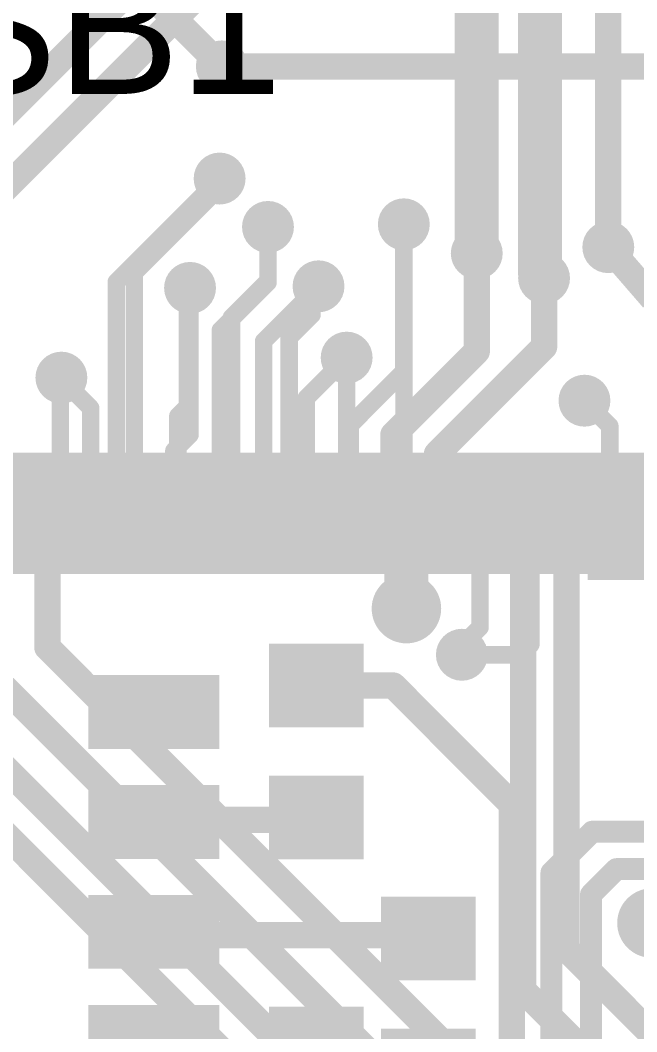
# Model space of a CAD drawing. Header units: millimetres. Extents: x -1.41 to 1.35, y -0.13 to 2.68.
# Drawn here: x -0.0457 to 0.2348, y 1.2056 to 1.6655 of the extents above; entities that cross this region are included whole.
import ezdxf

# ---------------------------------------------------------------- set-up
doc = ezdxf.new("R2010")
doc.units = ezdxf.units.MM
doc.header["$MEASUREMENT"] = 0
for name, color, linetype in [('BottomLayer', 5, 'Continuous'), ('BottomPaste', 16, 'Continuous'), ('BottomSolder', 6, 'Continuous'), ('Mechanical2', 216, 'Continuous'), ('TopLayer', 1, 'Continuous'), ('TopOverlay', 2, 'Continuous'), ('TopPaste', 8, 'Continuous'), ('TopSolder', 216, 'Continuous'), ('ViaHoleLayer', 16, 'Continuous')]:
    doc.layers.add(name, color=color, linetype=linetype)
doc.styles.add('Arial', font='', dxfattribs={"height": 0.2})
doc.styles.get('Arial').set_extended_font_data('Arial')

# ---------------------------------------------------------------- blocks, each defined once
blk = doc.blocks.new('PG_DSO_8_B_1')
at = {"layer": 'BottomLayer'}
for points in [[(-0.1377953, 0.0622047), (-0.1377953, 0.0877953), (-0.0862205, 0.0877953), (-0.0862205, 0.0622047)], [(0.0862205, 0.0622047), (0.0862205, 0.0877953), (0.1377953, 0.0877953), (0.1377953, 0.0622047)], [(-0.1377953, 0.0122047), (-0.1377953, 0.0377953), (-0.0862205, 0.0377953), (-0.0862205, 0.0122047)], [(0.0862205, 0.0122047), (0.0862205, 0.0377953), (0.1377953, 0.0377953), (0.1377953, 0.0122047)], [(-0.1377953, -0.0377953), (-0.1377953, -0.0122047), (-0.0862205, -0.0122047), (-0.0862205, -0.0377953)], [(0.0862205, -0.0377953), (0.0862205, -0.0122047), (0.1377953, -0.0122047), (0.1377953, -0.0377953)], [(-0.1377953, -0.0877953), (-0.1377953, -0.0622047), (-0.0862205, -0.0622047), (-0.0862205, -0.0877953)], [(0.0862205, -0.0877953), (0.0862205, -0.0622047), (0.1377953, -0.0622047), (0.1377953, -0.0877953)]]:
    blk.add_hatch(color=5, dxfattribs=at).paths.add_polyline_path(points)
at = {"layer": 'BottomPaste'}
for points in [[(-0.1377953, 0.0622047), (-0.1377953, 0.0877953), (-0.0862205, 0.0877953), (-0.0862205, 0.0622047)], [(0.0862205, 0.0622047), (0.0862205, 0.0877953), (0.1377953, 0.0877953), (0.1377953, 0.0622047)], [(-0.1377953, 0.0122047), (-0.1377953, 0.0377953), (-0.0862205, 0.0377953), (-0.0862205, 0.0122047)], [(0.0862205, 0.0122047), (0.0862205, 0.0377953), (0.1377953, 0.0377953), (0.1377953, 0.0122047)], [(-0.1377953, -0.0377953), (-0.1377953, -0.0122047), (-0.0862205, -0.0122047), (-0.0862205, -0.0377953)], [(0.0862205, -0.0377953), (0.0862205, -0.0122047), (0.1377953, -0.0122047), (0.1377953, -0.0377953)], [(-0.1377953, -0.0877953), (-0.1377953, -0.0622047), (-0.0862205, -0.0622047), (-0.0862205, -0.0877953)], [(0.0862205, -0.0877953), (0.0862205, -0.0622047), (0.1377953, -0.0622047), (0.1377953, -0.0877953)]]:
    blk.add_hatch(color=16, dxfattribs=at).paths.add_polyline_path(points)
at = {"layer": 'BottomSolder'}
for points in [[(-0.1417953, 0.0582047), (-0.1417953, 0.0917953), (-0.0822205, 0.0917953), (-0.0822205, 0.0582047)], [(0.0822205, 0.0582047), (0.0822205, 0.0917953), (0.1417953, 0.0917953), (0.1417953, 0.0582047)], [(-0.1417953, 0.008204700000000002), (-0.1417953, 0.0417953), (-0.0822205, 0.0417953), (-0.0822205, 0.008204699999999997)], [(0.0822205, 0.008204700000000002), (0.0822205, 0.0417953), (0.1417953, 0.0417953), (0.1417953, 0.008204699999999997)], [(-0.1417953, -0.0417953), (-0.1417953, -0.008204699999999997), (-0.0822205, -0.008204700000000002), (-0.0822205, -0.0417953)], [(0.0822205, -0.0417953), (0.0822205, -0.008204699999999997), (0.1417953, -0.008204700000000002), (0.1417953, -0.0417953)], [(-0.1417953, -0.0917953), (-0.1417953, -0.0582047), (-0.0822205, -0.0582047), (-0.0822205, -0.0917953)], [(0.0822205, -0.0917953), (0.0822205, -0.0582047), (0.1417953, -0.0582047), (0.1417953, -0.0917953)]]:
    blk.add_hatch(color=6, dxfattribs=at).paths.add_polyline_path(points)
blk = doc.blocks.new('R__0603_B_2')
at = {"layer": 'BottomLayer'}
for points in [[(-0.045, -0.0175), (-0.045, 0.0175), (-0.015, 0.0175), (-0.015, -0.0175)], [(0.015, -0.0175), (0.015, 0.0175), (0.045, 0.0175), (0.045, -0.0175)]]:
    blk.add_hatch(color=5, dxfattribs=at).paths.add_polyline_path(points)
at = {"layer": 'BottomPaste'}
for points in [[(-0.045, -0.0175), (-0.045, 0.0175), (-0.015, 0.0175), (-0.015, -0.0175)], [(0.015, -0.0175), (0.015, 0.0175), (0.045, 0.0175), (0.045, -0.0175)]]:
    blk.add_hatch(color=16, dxfattribs=at).paths.add_polyline_path(points)
at = {"layer": 'BottomSolder'}
for points in [[(-0.049, -0.0215), (-0.049, 0.0215), (-0.011, 0.0215), (-0.011, -0.0215)], [(0.011, -0.0215), (0.011, 0.0215), (0.049, 0.0215), (0.049, -0.0215)]]:
    blk.add_hatch(color=6, dxfattribs=at).paths.add_polyline_path(points)
blk = doc.blocks.new('R__0603_B_3')
at = {"layer": 'BottomLayer'}
for points in [[(-0.045, -0.0175), (-0.045, 0.0175), (-0.015, 0.0175), (-0.015, -0.0175)], [(0.015, -0.0175), (0.015, 0.0175), (0.045, 0.0175), (0.045, -0.0175)]]:
    blk.add_hatch(color=5, dxfattribs=at).paths.add_polyline_path(points)
at = {"layer": 'BottomPaste'}
for points in [[(-0.045, -0.0175), (-0.045, 0.0175), (-0.015, 0.0175), (-0.015, -0.0175)], [(0.015, -0.0175), (0.015, 0.0175), (0.045, 0.0175), (0.045, -0.0175)]]:
    blk.add_hatch(color=16, dxfattribs=at).paths.add_polyline_path(points)
at = {"layer": 'BottomSolder'}
for points in [[(-0.049, -0.0215), (-0.049, 0.0215), (-0.011, 0.0215), (-0.011, -0.0215)], [(0.011, -0.0215), (0.011, 0.0215), (0.049, 0.0215), (0.049, -0.0215)]]:
    blk.add_hatch(color=6, dxfattribs=at).paths.add_polyline_path(points)
blk = doc.blocks.new('R__0603_B_4')
at = {"layer": 'BottomLayer'}
for points in [[(-0.045, -0.0175), (-0.045, 0.0175), (-0.015, 0.0175), (-0.015, -0.0175)], [(0.015, -0.0175), (0.015, 0.0175), (0.045, 0.0175), (0.045, -0.0175)]]:
    blk.add_hatch(color=5, dxfattribs=at).paths.add_polyline_path(points)
at = {"layer": 'BottomPaste'}
for points in [[(-0.045, -0.0175), (-0.045, 0.0175), (-0.015, 0.0175), (-0.015, -0.0175)], [(0.015, -0.0175), (0.015, 0.0175), (0.045, 0.0175), (0.045, -0.0175)]]:
    blk.add_hatch(color=16, dxfattribs=at).paths.add_polyline_path(points)
at = {"layer": 'BottomSolder'}
for points in [[(-0.049, -0.0215), (-0.049, 0.0215), (-0.011, 0.0215), (-0.011, -0.0215)], [(0.011, -0.0215), (0.011, 0.0215), (0.049, 0.0215), (0.049, -0.0215)]]:
    blk.add_hatch(color=6, dxfattribs=at).paths.add_polyline_path(points)
blk = doc.blocks.new('LQFP_100_6')
at = {"layer": 'TopLayer'}
for points in [[(-0.0452756, 0.28149605), (-0.0452756, 0.32874015), (-0.0334646, 0.32874015), (-0.0334646, 0.28149605)], [(-0.0255905, 0.28149605), (-0.0255905, 0.32874015), (-0.0137795, 0.32874015), (-0.0137795, 0.28149605)], [(-0.005905500000000001, 0.28149605), (-0.005905499999999998, 0.32874015), (0.005905500000000001, 0.32874015), (0.005905499999999998, 0.28149605)], [(0.0137796, 0.28149605), (0.0137796, 0.32874015), (0.0255906, 0.32874015), (0.0255906, 0.28149605)], [(0.0334646, 0.28149605), (0.0334646, 0.32874015), (0.0452756, 0.32874015), (0.0452756, 0.28149605)], [(0.0531496, 0.28149605), (0.0531496, 0.32874015), (0.0649606, 0.32874015), (0.0649606, 0.28149605)], [(0.0728347, 0.28149605), (0.0728347, 0.32874015), (0.0846457, 0.32874015), (0.0846457, 0.28149605)], [(0.0925197, 0.28149605), (0.0925197, 0.32874015), (0.1043307, 0.32874015), (0.1043307, 0.28149605)], [(0.1122048, 0.28149605), (0.1122048, 0.32874015), (0.1240158, 0.32874015), (0.1240158, 0.28149605)], [(0.1318898, 0.28149605), (0.1318898, 0.32874015), (0.1437008, 0.32874015), (0.1437008, 0.28149605)], [(0.1515748, 0.28149605), (0.1515748, 0.32874015), (0.1633858, 0.32874015), (0.1633858, 0.28149605)], [(0.1712599, 0.28149605), (0.1712599, 0.32874015), (0.1830709, 0.32874015), (0.1830709, 0.28149605)], [(0.1909449, 0.28149605), (0.1909449, 0.32874015), (0.2027559, 0.32874015), (0.2027559, 0.28149605)], [(0.21063, 0.28149605), (0.21063, 0.32874015), (0.222441, 0.32874015), (0.222441, 0.28149605)]]:
    blk.add_hatch(color=1, dxfattribs=at).paths.add_polyline_path(points)
at = {"layer": 'TopPaste'}
for points in [[(-0.0452756, 0.28149605), (-0.0452756, 0.32874015), (-0.0334646, 0.32874015), (-0.0334646, 0.28149605)], [(-0.0255905, 0.28149605), (-0.0255905, 0.32874015), (-0.0137795, 0.32874015), (-0.0137795, 0.28149605)], [(-0.005905500000000001, 0.28149605), (-0.005905499999999998, 0.32874015), (0.005905500000000001, 0.32874015), (0.005905499999999998, 0.28149605)], [(0.0137796, 0.28149605), (0.0137796, 0.32874015), (0.0255906, 0.32874015), (0.0255906, 0.28149605)], [(0.0334646, 0.28149605), (0.0334646, 0.32874015), (0.0452756, 0.32874015), (0.0452756, 0.28149605)], [(0.0531496, 0.28149605), (0.0531496, 0.32874015), (0.0649606, 0.32874015), (0.0649606, 0.28149605)], [(0.0728347, 0.28149605), (0.0728347, 0.32874015), (0.0846457, 0.32874015), (0.0846457, 0.28149605)], [(0.0925197, 0.28149605), (0.0925197, 0.32874015), (0.1043307, 0.32874015), (0.1043307, 0.28149605)], [(0.1122048, 0.28149605), (0.1122048, 0.32874015), (0.1240158, 0.32874015), (0.1240158, 0.28149605)], [(0.1318898, 0.28149605), (0.1318898, 0.32874015), (0.1437008, 0.32874015), (0.1437008, 0.28149605)], [(0.1515748, 0.28149605), (0.1515748, 0.32874015), (0.1633858, 0.32874015), (0.1633858, 0.28149605)], [(0.1712599, 0.28149605), (0.1712599, 0.32874015), (0.1830709, 0.32874015), (0.1830709, 0.28149605)], [(0.1909449, 0.28149605), (0.1909449, 0.32874015), (0.2027559, 0.32874015), (0.2027559, 0.28149605)], [(0.21063, 0.28149605), (0.21063, 0.32874015), (0.222441, 0.32874015), (0.222441, 0.28149605)]]:
    blk.add_hatch(color=8, dxfattribs=at).paths.add_polyline_path(points)
at = {"layer": 'TopSolder'}
for points in [[(-0.0689606, 0.27749605), (-0.0689606, 0.33274015), (-0.0491496, 0.33274015), (-0.0491496, 0.27749605)], [(-0.0492756, 0.27749605), (-0.0492756, 0.33274015), (-0.0294646, 0.33274015), (-0.0294646, 0.27749605)], [(-0.0295905, 0.27749605), (-0.0295905, 0.33274015), (-0.009779499999999998, 0.33274015), (-0.009779500000000002, 0.27749605)], [(-0.009905500000000001, 0.27749605), (-0.0099055, 0.33274015), (0.009905500000000001, 0.33274015), (0.0099055, 0.27749605)], [(0.0097796, 0.27749605), (0.009779600000000001, 0.33274015), (0.0295906, 0.33274015), (0.0295906, 0.27749605)], [(0.0294646, 0.27749605), (0.0294646, 0.33274015), (0.0492756, 0.33274015), (0.0492756, 0.27749605)], [(0.0491496, 0.27749605), (0.0491496, 0.33274015), (0.0689606, 0.33274015), (0.0689606, 0.27749605)], [(0.0688347, 0.27749605), (0.0688347, 0.33274015), (0.0886457, 0.33274015), (0.0886457, 0.27749605)], [(0.0885197, 0.27749605), (0.0885197, 0.33274015), (0.1083307, 0.33274015), (0.1083307, 0.27749605)], [(0.1082048, 0.27749605), (0.1082048, 0.33274015), (0.1280158, 0.33274015), (0.1280158, 0.27749605)], [(0.1278898, 0.27749605), (0.1278898, 0.33274015), (0.1477008, 0.33274015), (0.1477008, 0.27749605)], [(0.1475748, 0.27749605), (0.1475748, 0.33274015), (0.1673858, 0.33274015), (0.1673858, 0.27749605)], [(0.1672599, 0.27749605), (0.1672599, 0.33274015), (0.1870709, 0.33274015), (0.1870709, 0.27749605)], [(0.1869449, 0.27749605), (0.1869449, 0.33274015), (0.2067559, 0.33274015), (0.2067559, 0.27749605)], [(0.20663, 0.27749605), (0.20663, 0.33274015), (0.226441, 0.33274015), (0.226441, 0.27749605)], [(0.226315, 0.27749605), (0.226315, 0.33274015), (0.246126, 0.33274015), (0.246126, 0.27749605)]]:
    blk.add_hatch(color=216, dxfattribs=at).paths.add_polyline_path(points)
blk = doc.blocks.new('R___0201_B_11')
at = {"layer": 'BottomLayer'}
for points in [[(-0.01614165, 0.00728345), (-0.00551175, 0.00728345), (-0.00551175, -0.00728345), (-0.01614165, -0.00728345)], [(0.00551185, 0.00728345), (0.01614175, 0.00728345), (0.01614175, -0.00728345), (0.00551185, -0.00728345)]]:
    blk.add_hatch(color=5, dxfattribs=at).paths.add_polyline_path(points)
at = {"layer": 'BottomPaste'}
for points in [[(-0.01614165, 0.00728345), (-0.00551175, 0.00728345), (-0.00551175, -0.00728345), (-0.01614165, -0.00728345)], [(0.00551185, 0.00728345), (0.01614175, 0.00728345), (0.01614175, -0.00728345), (0.00551185, -0.00728345)]]:
    blk.add_hatch(color=16, dxfattribs=at).paths.add_polyline_path(points)
at = {"layer": 'BottomSolder'}
for points in [[(-0.02014165, 0.01128345), (-0.00151175, 0.01128345), (-0.00151175, -0.01128345), (-0.02014165, -0.01128345)], [(0.00151185, 0.01128345), (0.02014175, 0.01128345), (0.02014175, -0.01128345), (0.00151185, -0.01128345)]]:
    blk.add_hatch(color=6, dxfattribs=at).paths.add_polyline_path(points)
blk = doc.blocks.new('R___0201_B_39')
at = {"layer": 'BottomLayer'}
for points in [[(-0.01614165, 0.00728345), (-0.00551175, 0.00728345), (-0.00551175, -0.00728345), (-0.01614165, -0.00728345)], [(0.00551185, 0.00728345), (0.01614175, 0.00728345), (0.01614175, -0.00728345), (0.00551185, -0.00728345)]]:
    blk.add_hatch(color=5, dxfattribs=at).paths.add_polyline_path(points)
at = {"layer": 'BottomPaste'}
for points in [[(-0.01614165, 0.00728345), (-0.00551175, 0.00728345), (-0.00551175, -0.00728345), (-0.01614165, -0.00728345)], [(0.00551185, 0.00728345), (0.01614175, 0.00728345), (0.01614175, -0.00728345), (0.00551185, -0.00728345)]]:
    blk.add_hatch(color=16, dxfattribs=at).paths.add_polyline_path(points)
at = {"layer": 'BottomSolder'}
for points in [[(-0.02014165, 0.01128345), (-0.00151175, 0.01128345), (-0.00151175, -0.01128345), (-0.02014165, -0.01128345)], [(0.00151185, 0.01128345), (0.02014175, 0.01128345), (0.02014175, -0.01128345), (0.00151185, -0.01128345)]]:
    blk.add_hatch(color=6, dxfattribs=at).paths.add_polyline_path(points)
blk = doc.blocks.new('R___0201_B_41')
at = {"layer": 'BottomLayer'}
for points in [[(-0.01614165, 0.00728345), (-0.00551175, 0.00728345), (-0.00551175, -0.00728345), (-0.01614165, -0.00728345)], [(0.00551185, 0.00728345), (0.01614175, 0.00728345), (0.01614175, -0.00728345), (0.00551185, -0.00728345)]]:
    blk.add_hatch(color=5, dxfattribs=at).paths.add_polyline_path(points)
at = {"layer": 'BottomPaste'}
for points in [[(-0.01614165, 0.00728345), (-0.00551175, 0.00728345), (-0.00551175, -0.00728345), (-0.01614165, -0.00728345)], [(0.00551185, 0.00728345), (0.01614175, 0.00728345), (0.01614175, -0.00728345), (0.00551185, -0.00728345)]]:
    blk.add_hatch(color=16, dxfattribs=at).paths.add_polyline_path(points)
at = {"layer": 'BottomSolder'}
for points in [[(-0.02014165, 0.01128345), (-0.00151175, 0.01128345), (-0.00151175, -0.01128345), (-0.02014165, -0.01128345)], [(0.00151185, 0.01128345), (0.02014175, 0.01128345), (0.02014175, -0.01128345), (0.00151185, -0.01128345)]]:
    blk.add_hatch(color=6, dxfattribs=at).paths.add_polyline_path(points)
blk = doc.blocks.new('R___0201_B_43')
at = {"layer": 'BottomLayer'}
for points in [[(-0.01614165, 0.00728345), (-0.00551175, 0.00728345), (-0.00551175, -0.00728345), (-0.01614165, -0.00728345)], [(0.00551185, 0.00728345), (0.01614175, 0.00728345), (0.01614175, -0.00728345), (0.00551185, -0.00728345)]]:
    blk.add_hatch(color=5, dxfattribs=at).paths.add_polyline_path(points)
at = {"layer": 'BottomPaste'}
for points in [[(-0.01614165, 0.00728345), (-0.00551175, 0.00728345), (-0.00551175, -0.00728345), (-0.01614165, -0.00728345)], [(0.00551185, 0.00728345), (0.01614175, 0.00728345), (0.01614175, -0.00728345), (0.00551185, -0.00728345)]]:
    blk.add_hatch(color=16, dxfattribs=at).paths.add_polyline_path(points)
at = {"layer": 'BottomSolder'}
for points in [[(-0.02014165, 0.01128345), (-0.00151175, 0.01128345), (-0.00151175, -0.01128345), (-0.02014165, -0.01128345)], [(0.00151185, 0.01128345), (0.02014175, 0.01128345), (0.02014175, -0.01128345), (0.00151185, -0.01128345)]]:
    blk.add_hatch(color=6, dxfattribs=at).paths.add_polyline_path(points)
blk = doc.blocks.new('R___0201_B_45')
at = {"layer": 'BottomLayer'}
for points in [[(-0.01614165, 0.00728345), (-0.00551175, 0.00728345), (-0.00551175, -0.00728345), (-0.01614165, -0.00728345)], [(0.00551185, 0.00728345), (0.01614175, 0.00728345), (0.01614175, -0.00728345), (0.00551185, -0.00728345)]]:
    blk.add_hatch(color=5, dxfattribs=at).paths.add_polyline_path(points)
at = {"layer": 'BottomPaste'}
for points in [[(-0.01614165, 0.00728345), (-0.00551175, 0.00728345), (-0.00551175, -0.00728345), (-0.01614165, -0.00728345)], [(0.00551185, 0.00728345), (0.01614175, 0.00728345), (0.01614175, -0.00728345), (0.00551185, -0.00728345)]]:
    blk.add_hatch(color=16, dxfattribs=at).paths.add_polyline_path(points)
at = {"layer": 'BottomSolder'}
for points in [[(-0.02014165, 0.01128345), (-0.00151175, 0.01128345), (-0.00151175, -0.01128345), (-0.02014165, -0.01128345)], [(0.00151185, 0.01128345), (0.02014175, 0.01128345), (0.02014175, -0.01128345), (0.00151185, -0.01128345)]]:
    blk.add_hatch(color=6, dxfattribs=at).paths.add_polyline_path(points)
blk = doc.blocks.new('R___0201_B_47')
at = {"layer": 'BottomLayer'}
for points in [[(-0.01614165, 0.00728345), (-0.00551175, 0.00728345), (-0.00551175, -0.00728345), (-0.01614165, -0.00728345)], [(0.00551185, 0.00728345), (0.01614175, 0.00728345), (0.01614175, -0.00728345), (0.00551185, -0.00728345)]]:
    blk.add_hatch(color=5, dxfattribs=at).paths.add_polyline_path(points)
at = {"layer": 'BottomPaste'}
for points in [[(-0.01614165, 0.00728345), (-0.00551175, 0.00728345), (-0.00551175, -0.00728345), (-0.01614165, -0.00728345)], [(0.00551185, 0.00728345), (0.01614175, 0.00728345), (0.01614175, -0.00728345), (0.00551185, -0.00728345)]]:
    blk.add_hatch(color=16, dxfattribs=at).paths.add_polyline_path(points)
at = {"layer": 'BottomSolder'}
for points in [[(-0.02014165, 0.01128345), (-0.00151175, 0.01128345), (-0.00151175, -0.01128345), (-0.02014165, -0.01128345)], [(0.00151185, 0.01128345), (0.02014175, 0.01128345), (0.02014175, -0.01128345), (0.00151185, -0.01128345)]]:
    blk.add_hatch(color=6, dxfattribs=at).paths.add_polyline_path(points)
blk = doc.blocks.new('R___0201_B_49')
at = {"layer": 'BottomLayer'}
for points in [[(-0.01614165, 0.00728345), (-0.00551175, 0.00728345), (-0.00551175, -0.00728345), (-0.01614165, -0.00728345)], [(0.00551185, 0.00728345), (0.01614175, 0.00728345), (0.01614175, -0.00728345), (0.00551185, -0.00728345)]]:
    blk.add_hatch(color=5, dxfattribs=at).paths.add_polyline_path(points)
at = {"layer": 'BottomPaste'}
for points in [[(-0.01614165, 0.00728345), (-0.00551175, 0.00728345), (-0.00551175, -0.00728345), (-0.01614165, -0.00728345)], [(0.00551185, 0.00728345), (0.01614175, 0.00728345), (0.01614175, -0.00728345), (0.00551185, -0.00728345)]]:
    blk.add_hatch(color=16, dxfattribs=at).paths.add_polyline_path(points)
at = {"layer": 'BottomSolder'}
for points in [[(-0.02014165, 0.01128345), (-0.00151175, 0.01128345), (-0.00151175, -0.01128345), (-0.02014165, -0.01128345)], [(0.00151185, 0.01128345), (0.02014175, 0.01128345), (0.02014175, -0.01128345), (0.00151185, -0.01128345)]]:
    blk.add_hatch(color=6, dxfattribs=at).paths.add_polyline_path(points)
blk = doc.blocks.new('R___0201_B_51')
at = {"layer": 'BottomLayer'}
for points in [[(-0.01614165, 0.00728345), (-0.00551175, 0.00728345), (-0.00551175, -0.00728345), (-0.01614165, -0.00728345)], [(0.00551185, 0.00728345), (0.01614175, 0.00728345), (0.01614175, -0.00728345), (0.00551185, -0.00728345)]]:
    blk.add_hatch(color=5, dxfattribs=at).paths.add_polyline_path(points)
at = {"layer": 'BottomPaste'}
for points in [[(-0.01614165, 0.00728345), (-0.00551175, 0.00728345), (-0.00551175, -0.00728345), (-0.01614165, -0.00728345)], [(0.00551185, 0.00728345), (0.01614175, 0.00728345), (0.01614175, -0.00728345), (0.00551185, -0.00728345)]]:
    blk.add_hatch(color=16, dxfattribs=at).paths.add_polyline_path(points)
at = {"layer": 'BottomSolder'}
for points in [[(-0.02014165, 0.01128345), (-0.00151175, 0.01128345), (-0.00151175, -0.01128345), (-0.02014165, -0.01128345)], [(0.00151185, 0.01128345), (0.02014175, 0.01128345), (0.02014175, -0.01128345), (0.00151185, -0.01128345)]]:
    blk.add_hatch(color=6, dxfattribs=at).paths.add_polyline_path(points)
blk = doc.blocks.new('R___0201_B_52')
at = {"layer": 'BottomLayer'}
for points in [[(-0.01614165, 0.00728345), (-0.00551175, 0.00728345), (-0.00551175, -0.00728345), (-0.01614165, -0.00728345)], [(0.00551185, 0.00728345), (0.01614175, 0.00728345), (0.01614175, -0.00728345), (0.00551185, -0.00728345)]]:
    blk.add_hatch(color=5, dxfattribs=at).paths.add_polyline_path(points)
at = {"layer": 'BottomPaste'}
for points in [[(-0.01614165, 0.00728345), (-0.00551175, 0.00728345), (-0.00551175, -0.00728345), (-0.01614165, -0.00728345)], [(0.00551185, 0.00728345), (0.01614175, 0.00728345), (0.01614175, -0.00728345), (0.00551185, -0.00728345)]]:
    blk.add_hatch(color=16, dxfattribs=at).paths.add_polyline_path(points)
at = {"layer": 'BottomSolder'}
for points in [[(-0.02014165, 0.01128345), (-0.00151175, 0.01128345), (-0.00151175, -0.01128345), (-0.02014165, -0.01128345)], [(0.00151185, 0.01128345), (0.02014175, 0.01128345), (0.02014175, -0.01128345), (0.00151185, -0.01128345)]]:
    blk.add_hatch(color=6, dxfattribs=at).paths.add_polyline_path(points)

msp = doc.modelspace()

# ---------------------------------------------------------------- hatches: boundary and pattern name
at = {"layer": 'BottomLayer'}
h = msp.add_hatch(color=5, dxfattribs=at)
edge = h.paths.add_edge_path()
edge.add_arc((0.046, 1.644528), 0.011811, 0, 360)
h = msp.add_hatch(color=5, dxfattribs=at)
edge = h.paths.add_edge_path()
edge.add_arc((0.045, 1.593528), 0.011811, 0, 360)
h = msp.add_hatch(color=5, dxfattribs=at)
edge = h.paths.add_edge_path()
edge.add_arc((0.067, 1.571528), 0.011811, 0, 360)
h = msp.add_hatch(color=5, dxfattribs=at)
edge = h.paths.add_edge_path()
edge.add_arc((0.128811, 1.572717), 0.011811, 0, 360)
h = msp.add_hatch(color=5, dxfattribs=at)
edge = h.paths.add_edge_path()
edge.add_arc((0.2218512, 1.5623307), 0.011811, 0, 360)
h = msp.add_hatch(color=5, dxfattribs=at)
edge = h.paths.add_edge_path()
edge.add_arc((0.162, 1.559528), 0.011811, 0, 360)
h = msp.add_hatch(color=5, dxfattribs=at)
edge = h.paths.add_edge_path()
edge.add_arc((0.1926219, 1.5482541), 0.011811, 0, 360)
h = msp.add_hatch(color=5, dxfattribs=at)
edge = h.paths.add_edge_path()
edge.add_arc((0.0315366, 1.543805), 0.011811, 0, 360)
h = msp.add_hatch(color=5, dxfattribs=at)
edge = h.paths.add_edge_path()
edge.add_arc((0.09, 1.544528), 0.011811, 0, 360)
h = msp.add_hatch(color=5, dxfattribs=at)
edge = h.paths.add_edge_path()
edge.add_arc((0.1028, 1.5121007), 0.011811, 0, 360)
h = msp.add_hatch(color=5, dxfattribs=at)
edge = h.paths.add_edge_path()
edge.add_arc((-0.027, 1.503), 0.011811, 0, 360)
h = msp.add_hatch(color=5, dxfattribs=at)
edge = h.paths.add_edge_path()
edge.add_arc((0.211, 1.492528), 0.011811, 0, 360)
for points in [[(-0.042, 1.422), (0.17, 1.422), (0.17, 1.440276), (-0.042, 1.440276)], [(0.2125355, 1.411), (0.2469999, 1.411), (0.2469999, 1.439276), (0.2125355, 1.439276)]]:
    msp.add_hatch(color=5, dxfattribs=at).paths.add_polyline_path(points)
h = msp.add_hatch(color=5, dxfattribs=at)
edge = h.paths.add_edge_path()
edge.add_arc((0.13, 1.398), 0.011811, 0, 360)
h = msp.add_hatch(color=5, dxfattribs=at)
edge = h.paths.add_edge_path()
edge.add_arc((0.1552273, 1.377), 0.011811, 0, 360)
h = msp.add_hatch(color=5, dxfattribs=at)
edge = h.paths.add_edge_path()
edge.add_arc((0.241717, 1.255), 0.011811, 0, 360)
at = {"layer": 'BottomSolder'}
h = msp.add_hatch(color=6, dxfattribs=at)
edge = h.paths.add_edge_path()
edge.add_arc((0.13, 1.398), 0.015811, 0, 360)
h = msp.add_hatch(color=6, dxfattribs=at)
edge = h.paths.add_edge_path()
edge.add_arc((0.241717, 1.255), 0.015811, 0, 360)
at = {"layer": 'TopLayer'}
h = msp.add_hatch(color=1, dxfattribs=at)
edge = h.paths.add_edge_path()
edge.add_arc((0.046, 1.644528), 0.011811, 0, 360)
h = msp.add_hatch(color=1, dxfattribs=at)
edge = h.paths.add_edge_path()
edge.add_arc((0.045, 1.593528), 0.011811, 0, 360)
h = msp.add_hatch(color=1, dxfattribs=at)
edge = h.paths.add_edge_path()
edge.add_arc((0.067, 1.571528), 0.011811, 0, 360)
h = msp.add_hatch(color=1, dxfattribs=at)
edge = h.paths.add_edge_path()
edge.add_arc((0.128811, 1.572717), 0.011811, 0, 360)
h = msp.add_hatch(color=1, dxfattribs=at)
edge = h.paths.add_edge_path()
edge.add_arc((0.2218512, 1.5623307), 0.011811, 0, 360)
h = msp.add_hatch(color=1, dxfattribs=at)
edge = h.paths.add_edge_path()
edge.add_arc((0.162, 1.559528), 0.011811, 0, 360)
h = msp.add_hatch(color=1, dxfattribs=at)
edge = h.paths.add_edge_path()
edge.add_arc((0.1926219, 1.5482541), 0.011811, 0, 360)
h = msp.add_hatch(color=1, dxfattribs=at)
edge = h.paths.add_edge_path()
edge.add_arc((0.0315366, 1.543805), 0.011811, 0, 360)
h = msp.add_hatch(color=1, dxfattribs=at)
edge = h.paths.add_edge_path()
edge.add_arc((0.09, 1.544528), 0.011811, 0, 360)
h = msp.add_hatch(color=1, dxfattribs=at)
edge = h.paths.add_edge_path()
edge.add_arc((0.1028, 1.5121007), 0.011811, 0, 360)
h = msp.add_hatch(color=1, dxfattribs=at)
edge = h.paths.add_edge_path()
edge.add_arc((-0.027, 1.503), 0.011811, 0, 360)
h = msp.add_hatch(color=1, dxfattribs=at)
edge = h.paths.add_edge_path()
edge.add_arc((0.211, 1.492528), 0.011811, 0, 360)
h = msp.add_hatch(color=1, dxfattribs=at)
edge = h.paths.add_edge_path()
edge.add_arc((0.13, 1.398), 0.011811, 0, 360)
h = msp.add_hatch(color=1, dxfattribs=at)
edge = h.paths.add_edge_path()
edge.add_arc((0.1552273, 1.377), 0.011811, 0, 360)
h = msp.add_hatch(color=1, dxfattribs=at)
edge = h.paths.add_edge_path()
edge.add_arc((0.241717, 1.255), 0.011811, 0, 360)
at = {"layer": 'TopSolder'}
h = msp.add_hatch(color=216, dxfattribs=at)
edge = h.paths.add_edge_path()
edge.add_arc((0.13, 1.398), 0.015811, 0, 360)
h = msp.add_hatch(color=216, dxfattribs=at)
edge = h.paths.add_edge_path()
edge.add_arc((0.241717, 1.255), 0.015811, 0, 360)
at = {"layer": 'ViaHoleLayer'}
h = msp.add_hatch(color=16, dxfattribs=at)
edge = h.paths.add_edge_path()
edge.add_arc((0.046, 1.644528), 0.0059055, 0, 360)
h = msp.add_hatch(color=16, dxfattribs=at)
edge = h.paths.add_edge_path()
edge.add_arc((0.045, 1.593528), 0.0059055, 0, 360)
h = msp.add_hatch(color=16, dxfattribs=at)
edge = h.paths.add_edge_path()
edge.add_arc((0.128811, 1.572717), 0.0059055, 0, 360)
h = msp.add_hatch(color=16, dxfattribs=at)
edge = h.paths.add_edge_path()
edge.add_arc((0.067, 1.571528), 0.0059055, 0, 360)
h = msp.add_hatch(color=16, dxfattribs=at)
edge = h.paths.add_edge_path()
edge.add_arc((0.162, 1.559528), 0.0059055, 0, 360)
h = msp.add_hatch(color=16, dxfattribs=at)
edge = h.paths.add_edge_path()
edge.add_arc((0.2218512, 1.5623307), 0.0059055, 0, 360)
h = msp.add_hatch(color=16, dxfattribs=at)
edge = h.paths.add_edge_path()
edge.add_arc((0.09, 1.544528), 0.0059055, 0, 360)
h = msp.add_hatch(color=16, dxfattribs=at)
edge = h.paths.add_edge_path()
edge.add_arc((0.1926219, 1.5482541), 0.0059055, 0, 360)
h = msp.add_hatch(color=16, dxfattribs=at)
edge = h.paths.add_edge_path()
edge.add_arc((0.0315366, 1.543805), 0.0059055, 0, 360)
h = msp.add_hatch(color=16, dxfattribs=at)
edge = h.paths.add_edge_path()
edge.add_arc((0.1028, 1.5121007), 0.0059055, 0, 360)
h = msp.add_hatch(color=16, dxfattribs=at)
edge = h.paths.add_edge_path()
edge.add_arc((-0.027, 1.503), 0.0059055, 0, 360)
h = msp.add_hatch(color=16, dxfattribs=at)
edge = h.paths.add_edge_path()
edge.add_arc((0.211, 1.492528), 0.0059055, 0, 360)
h = msp.add_hatch(color=16, dxfattribs=at)
edge = h.paths.add_edge_path()
edge.add_arc((0.13, 1.398), 0.0059055, 0, 360)
h = msp.add_hatch(color=16, dxfattribs=at)
edge = h.paths.add_edge_path()
edge.add_arc((0.1552273, 1.377), 0.0059055, 0, 360)

# ---------------------------------------------------------------- linework, layer by layer
at = {"layer": 'BottomLayer'}
for points, const_width in [([(0.190811, 1.550065), (0.190811, 1.781717)], 0.02), ([(0.162, 1.559528), (0.162, 1.756528)], 0.02), ([(-0.038472, 1.729), (0.046, 1.644528)], 0.012), ([(0.2218267, 1.5623552), (0.2218267, 1.725528)], 0.012), ([(-0.002, 1.546528), (0.045, 1.593528)], 0.008), ([(0.067, 1.5470088), (0.067, 1.571528)], 0.008), ([(0.128811, 1.572717), (0.1289055, 1.5726225)], 0.008), ([(0.1289055, 1.4531972), (0.1289055, 1.5726225)], 0.008), ([(0.2218267, 1.5623552), (0.2218512, 1.5623307)], 0.012), ([(0.190811, 1.550065), (0.1926219, 1.5482541)], 0.02), ([(-0.002, 1.4531027), (-0.002, 1.546528)], 0.008), ([(0.0504, 1.5304088), (0.067, 1.5470088)], 0.008), ([(0.0315366, 1.4770646), (0.0315366, 1.543805)], 0.008), ([(0.0846631, 1.5421911), (0.087, 1.544528)], 0.008), ([(0.087, 1.531528), (0.087, 1.544528)], 0.008), ([(0.0504, 1.4531027), (0.0504, 1.5304088)], 0.008), ([(0.0766, 1.521128), (0.087, 1.531528)], 0.008), ([(0.0766, 1.4531027), (0.0766, 1.521128)], 0.008), ([(0.1028, 1.5121007), (0.106, 1.5153007)], 0.008), ([(0.1028, 1.4531027), (0.1028, 1.5121007)], 0.008), ([(-0.0275, 1.5025), (-0.027, 1.503)], 0.008), ([(-0.0275, 1.4533267), (-0.0275, 1.5025)], 0.008), ([(0.211, 1.4925279), (0.211, 1.492528)], 0.008), ([(0.211, 1.4925279), (0.2225355, 1.4809924)], 0.008), ([(0.0242, 1.469728), (0.0315366, 1.4770646)], 0.008), ([(0.2225355, 1.4531028), (0.2225355, 1.4809924)], 0.008), ([(0.0242, 1.4531027), (0.0242, 1.469728)], 0.008), ([(-0.028, 1.4528267), (-0.0275, 1.4533267)], 0.008), ([(0.1289055, 1.4531972), (0.129, 1.4531027)], 0.008), ([(0.163, 1.4531028), (0.1639197, 1.4521831)], 0.008), ([(0.1639197, 1.4521831), (0.1756494, 1.4521831)], 0.008), ([(0.1756494, 1.4521831), (0.186619, 1.4412135)], 0.008), ([(0.186619, 1.3816863), (0.186619, 1.4412135)], 0.008), ([(0.13, 1.398), (0.13, 1.4294492)], 0.02), ([(0.1819327, 1.377), (0.186619, 1.3816863)], 0.008), ([(0.1552273, 1.377), (0.1819327, 1.377)], 0.008), ([(0.089, 1.363), (0.124, 1.363)], 0.012), ([(0.124, 1.363), (0.178, 1.309)], 0.012), ([(0.178, 1.114), (0.178, 1.309)], 0.012), ([(0.0130158, 1.301), (0.0140158, 1.302)], 0.012), ([(0.0140158, 1.302), (0.088, 1.302)], 0.012), ([(0.088, 1.302), (0.089, 1.303)], 0.012), ([(0.196, 1.278), (0.214528, 1.296528)], 0.01), ([(0.214528, 1.296528), (0.477528, 1.296528)], 0.01), ([(0.214, 1.268), (0.225528, 1.279528)], 0.01), ([(0.225528, 1.279528), (0.491528, 1.279528)], 0.01), ([(0.196, 1.092), (0.196, 1.278)], 0.01), ([(0.214, 1.054), (0.214, 1.268)], 0.01), ([(0.0130158, 1.251), (0.0145158, 1.2495)], 0.012), ([(0.0145158, 1.2495), (0.1385, 1.2495)], 0.012), ([(0.1385, 1.2495), (0.14, 1.248)], 0.012), ([(0.0130158, 1.201), (0.0145158, 1.1995)], 0.012)]:
    msp.add_lwpolyline(points, dxfattribs=dict(at, const_width=const_width))
for points, const_width in [([(0.043, 1.644528, 1), (0.049, 1.644528, 1)], 0.006), ([(0.043, 1.593528, 1), (0.047, 1.593528, 1)], 0.004), ([(0.065, 1.571528, 1), (0.069, 1.571528, 1)], 0.004), ([(0.126811, 1.572717, 1), (0.130811, 1.572717, 1)], 0.004), ([(0.1269055, 1.5726225, 1), (0.1309055, 1.5726225, 1)], 0.004), ([(0.1269055, 1.5726225, 1), (0.1309055, 1.5726225, 1)], 0.004), ([(0.157, 1.559528, 1), (0.167, 1.559528, 1)], 0.01), ([(0.2188267, 1.5623552, 1), (0.2248267, 1.5623552, 1)], 0.006), ([(0.2188267, 1.5623552, 1), (0.2248267, 1.5623552, 1)], 0.006), ([(0.2188512, 1.5623307, 1), (0.2248512, 1.5623307, 1)], 0.006), ([(0.185811, 1.550065, 1), (0.195811, 1.550065, 1)], 0.01), ([(0.185811, 1.550065, 1), (0.195811, 1.550065, 1)], 0.01), ([(0.1876219, 1.5482541, 1), (0.1976219, 1.5482541, 1)], 0.01), ([(-0.004, 1.546528, 1), (0, 1.546528, 1)], 0.004), ([(-0.004, 1.546528, 1), (0, 1.546528, 1)], 0.004), ([(0.065, 1.5470088, 1), (0.069, 1.5470088, 1)], 0.004), ([(0.065, 1.5470088, 1), (0.069, 1.5470088, 1)], 0.004), ([(0.0295366, 1.543805, 1), (0.0335366, 1.543805, 1)], 0.004), ([(0.0826631, 1.5421911, 1), (0.0866631, 1.5421911, 1)], 0.004), ([(0.085, 1.544528, 1), (0.089, 1.544528, 1)], 0.004), ([(0.085, 1.544528, 1), (0.089, 1.544528, 1)], 0.004), ([(0.0484, 1.5304088, 1), (0.0524, 1.5304088, 1)], 0.004), ([(0.0484, 1.5304088, 1), (0.0524, 1.5304088, 1)], 0.004), ([(0.085, 1.531528, 1), (0.089, 1.531528, 1)], 0.004), ([(0.085, 1.531528, 1), (0.089, 1.531528, 1)], 0.004), ([(0.0746, 1.521128, 1), (0.0786, 1.521128, 1)], 0.004), ([(0.0746, 1.521128, 1), (0.0786, 1.521128, 1)], 0.004), ([(0.104, 1.5153007, 1), (0.108, 1.5153007, 1)], 0.004), ([(0.1008, 1.5121007, 1), (0.1048, 1.5121007, 1)], 0.004), ([(0.1008, 1.5121007, 1), (0.1048, 1.5121007, 1)], 0.004), ([(-0.0295, 1.5025, 1), (-0.0255, 1.5025, 1)], 0.004), ([(-0.0295, 1.5025, 1), (-0.0255, 1.5025, 1)], 0.004), ([(-0.029, 1.503, 1), (-0.025, 1.503, 1)], 0.004), ([(0.209, 1.492528, 1), (0.213, 1.492528, 1)], 0.004), ([(0.209, 1.4925279, 1), (0.213, 1.4925279, 1)], 0.004), ([(0.209, 1.4925279, 1), (0.213, 1.4925279, 1)], 0.004), ([(0.0295366, 1.4770646, 1), (0.0335366, 1.4770646, 1)], 0.004), ([(0.0295366, 1.4770646, 1), (0.0335366, 1.4770646, 1)], 0.004), ([(0.2205355, 1.4809924, 1), (0.2245355, 1.4809924, 1)], 0.004), ([(0.2205355, 1.4809924, 1), (0.2245355, 1.4809924, 1)], 0.004), ([(0.0222, 1.469728, 1), (0.0262, 1.469728, 1)], 0.004), ([(0.0222, 1.469728, 1), (0.0262, 1.469728, 1)], 0.004), ([(-0.03, 1.4528267, 1), (-0.026, 1.4528267, 1)], 0.004), ([(-0.0295, 1.4533267, 1), (-0.0255, 1.4533267, 1)], 0.004), ([(-0.0295, 1.4533267, 1), (-0.0255, 1.4533267, 1)], 0.004), ([(-0.004, 1.4531027, 1), (0, 1.4531027, 1)], 0.004), ([(0.0222, 1.4531027, 1), (0.0262, 1.4531027, 1)], 0.004), ([(0.0484, 1.4531027, 1), (0.0524, 1.4531027, 1)], 0.004), ([(0.0746, 1.4531027, 1), (0.0786, 1.4531027, 1)], 0.004), ([(0.1008, 1.4531027, 1), (0.1048, 1.4531027, 1)], 0.004), ([(0.1269055, 1.4531972, 1), (0.1309055, 1.4531972, 1)], 0.004), ([(0.1269055, 1.4531972, 1), (0.1309055, 1.4531972, 1)], 0.004), ([(0.127, 1.4531027, 1), (0.131, 1.4531027, 1)], 0.004), ([(0.161, 1.4531028, 1), (0.165, 1.4531028, 1)], 0.004), ([(0.1619197, 1.4521831, 1), (0.1659197, 1.4521831, 1)], 0.004), ([(0.1619197, 1.4521831, 1), (0.1659197, 1.4521831, 1)], 0.004), ([(0.1736494, 1.4521831, 1), (0.1776494, 1.4521831, 1)], 0.004), ([(0.1736494, 1.4521831, 1), (0.1776494, 1.4521831, 1)], 0.004), ([(0.2205355, 1.4531028, 1), (0.2245355, 1.4531028, 1)], 0.004), ([(0.184619, 1.4412135, 1), (0.188619, 1.4412135, 1)], 0.004), ([(0.184619, 1.4412135, 1), (0.188619, 1.4412135, 1)], 0.004), ([(0.125, 1.4294492, 1), (0.135, 1.4294492, 1)], 0.01), ([(0.125, 1.398, 1), (0.135, 1.398, 1)], 0.01), ([(0.184619, 1.3816863, 1), (0.188619, 1.3816863, 1)], 0.004), ([(0.184619, 1.3816863, 1), (0.188619, 1.3816863, 1)], 0.004), ([(0.1532273, 1.377, 1), (0.1572273, 1.377, 1)], 0.004), ([(0.1799327, 1.377, 1), (0.1839327, 1.377, 1)], 0.004), ([(0.1799327, 1.377, 1), (0.1839327, 1.377, 1)], 0.004), ([(0.086, 1.363, 1), (0.092, 1.363, 1)], 0.006), ([(0.121, 1.363, 1), (0.127, 1.363, 1)], 0.006), ([(0.121, 1.363, 1), (0.127, 1.363, 1)], 0.006), ([(0.175, 1.309, 1), (0.181, 1.309, 1)], 0.006), ([(0.175, 1.309, 1), (0.181, 1.309, 1)], 0.006), ([(0.0100158, 1.301, 1), (0.0160158, 1.301, 1)], 0.006), ([(0.0110158, 1.302, 1), (0.0170158, 1.302, 1)], 0.006), ([(0.0110158, 1.302, 1), (0.0170158, 1.302, 1)], 0.006), ([(0.085, 1.302, 1), (0.091, 1.302, 1)], 0.006), ([(0.085, 1.302, 1), (0.091, 1.302, 1)], 0.006), ([(0.086, 1.303, 1), (0.092, 1.303, 1)], 0.006), ([(0.212028, 1.296528, 1), (0.217028, 1.296528, 1)], 0.005), ([(0.212028, 1.296528, 1), (0.217028, 1.296528, 1)], 0.005), ([(0.223028, 1.279528, 1), (0.228028, 1.279528, 1)], 0.005), ([(0.223028, 1.279528, 1), (0.228028, 1.279528, 1)], 0.005), ([(0.1935, 1.278, 1), (0.1985, 1.278, 1)], 0.005), ([(0.1935, 1.278, 1), (0.1985, 1.278, 1)], 0.005), ([(0.2115, 1.268, 1), (0.2165, 1.268, 1)], 0.005), ([(0.2115, 1.268, 1), (0.2165, 1.268, 1)], 0.005), ([(0.0100158, 1.251, 1), (0.0160158, 1.251, 1)], 0.006), ([(0.0115158, 1.2495, 1), (0.0175158, 1.2495, 1)], 0.006), ([(0.0115158, 1.2495, 1), (0.0175158, 1.2495, 1)], 0.006), ([(0.1355, 1.2495, 1), (0.1415, 1.2495, 1)], 0.006), ([(0.1355, 1.2495, 1), (0.1415, 1.2495, 1)], 0.006), ([(0.137, 1.248, 1), (0.143, 1.248, 1)], 0.006), ([(0.0100158, 1.201, 1), (0.0160158, 1.201, 1)], 0.006)]:
    msp.add_lwpolyline(points, format="xyb", close=True, dxfattribs=dict(at, const_width=const_width))
at = {"layer": 'Mechanical2', "const_width": 0.015}
msp.add_lwpolyline([(1.3405997, 0.884327, -6.818912620243704), (1.3369463, 1.6869172)], format="xyb", dxfattribs=at)
at = {"layer": 'TopLayer'}
for points, const_width in [([(-0.0924252, 1.5825748), (0.022528, 1.697528)], 0.012), ([(-0.0727401, 1.5687879), (0.032, 1.673528)], 0.012), ([(0.046, 1.644528), (0.319, 1.644528)], 0.012), ([(0.045, 1.589528), (0.045, 1.593528)], 0.008), ([(0.006189, 1.550717), (0.045, 1.589528)], 0.008), ([(0.067, 1.5462684), (0.067, 1.571528)], 0.008), ([(0.128811, 1.5058521), (0.128811, 1.572717)], 0.008), ([(0.162, 1.5149995), (0.162, 1.559528)], 0.012), ([(0.2218512, 1.5591853), (0.2218512, 1.5623307)], 0.012), ([(0.2218512, 1.5623307), (0.2422204, 1.5388161)], 0.012), ([(0.006189, 1.441465), (0.006189, 1.550717)], 0.008), ([(0.0453701, 1.5246385), (0.067, 1.5462684)], 0.008), ([(0.1926219, 1.517005), (0.1926219, 1.5482541)], 0.012), ([(0.0303701, 1.5426385), (0.0315366, 1.543805)], 0.008), ([(0.0303701, 1.4898981), (0.0303701, 1.5426385)], 0.008), ([(0.065055, 1.519583), (0.09, 1.544528)], 0.008), ([(0.0453701, 1.441276), (0.0453701, 1.5246385)], 0.008), ([(0.065055, 1.4412761), (0.065055, 1.519583)], 0.008), ([(0.1438898, 1.4682729), (0.1926219, 1.517005)], 0.012), ([(0.1241103, 1.4771098), (0.162, 1.5149995)], 0.012), ([(0.0843701, 1.4936708), (0.1028, 1.5121007)], 0.008), ([(0.1044252, 1.4814663), (0.128811, 1.5058521)], 0.008), ([(-0.027, 1.5024848), (-0.027, 1.503)], 0.008), ([(-0.027, 1.5024848), (-0.013685, 1.4891698)], 0.008), ([(0.0843701, 1.4416461), (0.0843701, 1.4936708)], 0.008), ([(0.211, 1.492528), (0.2225355, 1.4809925)], 0.008), ([(-0.013685, 1.441276), (-0.013685, 1.4891698)], 0.008), ([(0.026, 1.485528), (0.0303701, 1.4898981)], 0.008), ([(0.026, 1.4415909), (0.026, 1.485528)], 0.008), ([(0.1044252, 1.441276), (0.1044252, 1.4814663)], 0.008), ([(0.1241103, 1.441276), (0.1241103, 1.4771098)], 0.012), ([(0.2225355, 1.441276), (0.2225355, 1.4809925)], 0.008), ([(0.1438898, 1.4413705), (0.1438898, 1.4682729)], 0.012), ([(-0.0333701, 1.3803701), (-0.0333701, 1.441276)], 0.012), ([(0.006, 1.441276), (0.006189, 1.441465)], 0.012), ([(0.0256851, 1.441276), (0.026, 1.4415909)], 0.008), ([(0.065055, 1.4412761), (0.0650551, 1.441276)], 0.008), ([(0.0843701, 1.4416461), (0.0847402, 1.441276)], 0.008), ([(0.1437953, 1.441276), (0.1438898, 1.4413705)], 0.012), ([(0.1634803, 1.3894803), (0.1634803, 1.441276)], 0.008), ([(0.1831654, 1.441276), (0.1831655, 1.4412759)], 0.012), ([(0.1831655, 1.2243625), (0.1831655, 1.4412759)], 0.012), ([(0.2028504, 1.2431496), (0.2028504, 1.441276)], 0.012), ([(-0.1215279, 1.394528), (0.2028503, 1.0701498)], 0.012), ([(0.1552273, 1.3812273), (0.1634803, 1.3894803)], 0.008), ([(-0.0333701, 1.3803701), (0.238, 1.109)], 0.012), ([(0.1552273, 1.377), (0.1552273, 1.3812273)], 0.008), ([(-0.132528, 1.375528), (0.1831653, 1.0598347)], 0.012), ([(-0.0530551, 1.3622679), (0.2386064, 1.0706064)], 0.012), ([(0.2028504, 1.2431496), (0.267472, 1.178528)], 0.012), ([(0.1831655, 1.2243625), (0.264, 1.143528)], 0.012)]:
    msp.add_lwpolyline(points, dxfattribs=dict(at, const_width=const_width))
for points, const_width in [([(0.043, 1.644528, 1), (0.049, 1.644528, 1)], 0.006), ([(0.043, 1.593528, 1), (0.047, 1.593528, 1)], 0.004), ([(0.043, 1.589528, 1), (0.047, 1.589528, 1)], 0.004), ([(0.043, 1.589528, 1), (0.047, 1.589528, 1)], 0.004), ([(0.065, 1.571528, 1), (0.069, 1.571528, 1)], 0.004), ([(0.126811, 1.572717, 1), (0.130811, 1.572717, 1)], 0.004), ([(0.159, 1.559528, 1), (0.165, 1.559528, 1)], 0.006), ([(0.2188512, 1.5623307, 1), (0.2248512, 1.5623307, 1)], 0.006), ([(0.2188512, 1.5623307, 1), (0.2248512, 1.5623307, 1)], 0.006), ([(0.2188512, 1.5591853, 1), (0.2248512, 1.5591853, 1)], 0.006), ([(0.004189, 1.550717, 1), (0.008189, 1.550717, 1)], 0.004), ([(0.004189, 1.550717, 1), (0.008189, 1.550717, 1)], 0.004), ([(0.065, 1.5462684, 1), (0.069, 1.5462684, 1)], 0.004), ([(0.065, 1.5462684, 1), (0.069, 1.5462684, 1)], 0.004), ([(0.1896219, 1.5482541, 1), (0.1956219, 1.5482541, 1)], 0.006), ([(0.0283701, 1.5426385, 1), (0.0323701, 1.5426385, 1)], 0.004), ([(0.0283701, 1.5426385, 1), (0.0323701, 1.5426385, 1)], 0.004), ([(0.0295366, 1.543805, 1), (0.0335366, 1.543805, 1)], 0.004), ([(0.088, 1.544528, 1), (0.092, 1.544528, 1)], 0.004), ([(0.0433701, 1.5246385, 1), (0.0473701, 1.5246385, 1)], 0.004), ([(0.0433701, 1.5246385, 1), (0.0473701, 1.5246385, 1)], 0.004), ([(0.063055, 1.519583, 1), (0.067055, 1.519583, 1)], 0.004), ([(0.063055, 1.519583, 1), (0.067055, 1.519583, 1)], 0.004), ([(0.1896219, 1.517005, 1), (0.1956219, 1.517005, 1)], 0.006), ([(0.1896219, 1.517005, 1), (0.1956219, 1.517005, 1)], 0.006), ([(0.159, 1.5149995, 1), (0.165, 1.5149995, 1)], 0.006), ([(0.159, 1.5149995, 1), (0.165, 1.5149995, 1)], 0.006), ([(0.1008, 1.5121007, 1), (0.1048, 1.5121007, 1)], 0.004), ([(0.126811, 1.5058521, 1), (0.130811, 1.5058521, 1)], 0.004), ([(0.126811, 1.5058521, 1), (0.130811, 1.5058521, 1)], 0.004), ([(-0.029, 1.503, 1), (-0.025, 1.503, 1)], 0.004), ([(-0.029, 1.5024848, 1), (-0.025, 1.5024848, 1)], 0.004), ([(-0.029, 1.5024848, 1), (-0.025, 1.5024848, 1)], 0.004), ([(0.0823701, 1.4936708, 1), (0.0863701, 1.4936708, 1)], 0.004), ([(0.0823701, 1.4936708, 1), (0.0863701, 1.4936708, 1)], 0.004), ([(0.209, 1.492528, 1), (0.213, 1.492528, 1)], 0.004), ([(-0.015685, 1.4891698, 1), (-0.011685, 1.4891698, 1)], 0.004), ([(-0.015685, 1.4891698, 1), (-0.011685, 1.4891698, 1)], 0.004), ([(0.0283701, 1.4898981, 1), (0.0323701, 1.4898981, 1)], 0.004), ([(0.0283701, 1.4898981, 1), (0.0323701, 1.4898981, 1)], 0.004), ([(0.024, 1.485528, 1), (0.028, 1.485528, 1)], 0.004), ([(0.024, 1.485528, 1), (0.028, 1.485528, 1)], 0.004), ([(0.1024252, 1.4814663, 1), (0.1064252, 1.4814663, 1)], 0.004), ([(0.1024252, 1.4814663, 1), (0.1064252, 1.4814663, 1)], 0.004), ([(0.1211103, 1.4771098, 1), (0.1271103, 1.4771098, 1)], 0.006), ([(0.1211103, 1.4771098, 1), (0.1271103, 1.4771098, 1)], 0.006), ([(0.2205355, 1.4809925, 1), (0.2245355, 1.4809925, 1)], 0.004), ([(0.2205355, 1.4809925, 1), (0.2245355, 1.4809925, 1)], 0.004), ([(0.1408898, 1.4682729, 1), (0.1468898, 1.4682729, 1)], 0.006), ([(0.1408898, 1.4682729, 1), (0.1468898, 1.4682729, 1)], 0.006), ([(-0.0363701, 1.441276, 1), (-0.0303701, 1.441276, 1)], 0.006), ([(-0.015685, 1.441276, 1), (-0.011685, 1.441276, 1)], 0.004), ([(0.003, 1.441276, 1), (0.009, 1.441276, 1)], 0.006), ([(0.003189, 1.441465, 1), (0.009189, 1.441465, 1)], 0.006), ([(0.004189, 1.441465, 1), (0.008189, 1.441465, 1)], 0.004), ([(0.0236851, 1.441276, 1), (0.0276851, 1.441276, 1)], 0.004), ([(0.024, 1.4415909, 1), (0.028, 1.4415909, 1)], 0.004), ([(0.024, 1.4415909, 1), (0.028, 1.4415909, 1)], 0.004), ([(0.0433701, 1.441276, 1), (0.0473701, 1.441276, 1)], 0.004), ([(0.063055, 1.4412761, 1), (0.067055, 1.4412761, 1)], 0.004), ([(0.063055, 1.4412761, 1), (0.067055, 1.4412761, 1)], 0.004), ([(0.0630551, 1.441276, 1), (0.0670551, 1.441276, 1)], 0.004), ([(0.0823701, 1.4416461, 1), (0.0863701, 1.4416461, 1)], 0.004), ([(0.0823701, 1.4416461, 1), (0.0863701, 1.4416461, 1)], 0.004), ([(0.0827402, 1.441276, 1), (0.0867402, 1.441276, 1)], 0.004), ([(0.1024252, 1.441276, 1), (0.1064252, 1.441276, 1)], 0.004), ([(0.1211103, 1.441276, 1), (0.1271103, 1.441276, 1)], 0.006), ([(0.1407953, 1.441276, 1), (0.1467953, 1.441276, 1)], 0.006), ([(0.1408898, 1.4413705, 1), (0.1468898, 1.4413705, 1)], 0.006), ([(0.1408898, 1.4413705, 1), (0.1468898, 1.4413705, 1)], 0.006), ([(0.1614803, 1.441276, 1), (0.1654803, 1.441276, 1)], 0.004), ([(0.1801654, 1.441276, 1), (0.1861654, 1.441276, 1)], 0.006), ([(0.1801655, 1.4412759, 1), (0.1861655, 1.4412759, 1)], 0.006), ([(0.1801655, 1.4412759, 1), (0.1861655, 1.4412759, 1)], 0.006), ([(0.1998504, 1.441276, 1), (0.2058504, 1.441276, 1)], 0.006), ([(0.2205355, 1.441276, 1), (0.2245355, 1.441276, 1)], 0.004), ([(0.1614803, 1.3894803, 1), (0.1654803, 1.3894803, 1)], 0.004), ([(0.1614803, 1.3894803, 1), (0.1654803, 1.3894803, 1)], 0.004), ([(-0.0363701, 1.3803701, 1), (-0.0303701, 1.3803701, 1)], 0.006), ([(-0.0363701, 1.3803701, 1), (-0.0303701, 1.3803701, 1)], 0.006), ([(0.1532273, 1.3812273, 1), (0.1572273, 1.3812273, 1)], 0.004), ([(0.1532273, 1.3812273, 1), (0.1572273, 1.3812273, 1)], 0.004), ([(0.1532273, 1.377, 1), (0.1572273, 1.377, 1)], 0.004), ([(0.1998504, 1.2431496, 1), (0.2058504, 1.2431496, 1)], 0.006), ([(0.1998504, 1.2431496, 1), (0.2058504, 1.2431496, 1)], 0.006), ([(0.1801655, 1.2243625, 1), (0.1861655, 1.2243625, 1)], 0.006), ([(0.1801655, 1.2243625, 1), (0.1861655, 1.2243625, 1)], 0.006)]:
    msp.add_lwpolyline(points, format="xyb", close=True, dxfattribs=dict(at, const_width=const_width))

# ---------------------------------------------------------------- block references
msp.add_blockref('LQFP_100_6', (0.006, 1.1361579))
for name, p, rotation in [('R___0201_B_11', (-0.028, 1.442276), 270), ('R___0201_B_39', (-0.002, 1.442276), 270), ('R___0201_B_41', (0.0242, 1.442276), 270), ('R___0201_B_43', (0.0504, 1.442276), 270), ('R___0201_B_45', (0.0766, 1.442276), 270), ('R___0201_B_47', (0.1028, 1.442276), 270), ('R___0201_B_49', (0.129, 1.442276), 270), ('R___0201_B_52', (0.163, 1.442276), 90), ('R___0201_B_51', (0.2225355, 1.442276), 90), ('R__0603_B_4', (0.089, 1.333), 90), ('PG_DSO_8_B_1', (-0.0969921, 1.276), 180), ('R__0603_B_3', (0.14, 1.218), 270), ('R__0603_B_2', (0.089, 1.168), 270)]:
    msp.add_blockref(name, p, dxfattribs=dict(rotation=rotation))

# ---------------------------------------------------------------- texts
at = {"layer": 'TopOverlay', "style": 'Arial'}
msp.add_text('SB1', height=0.06, dxfattribs=at).set_placement((-0.085, 1.632))

doc.saveas('drawing.dxf')
